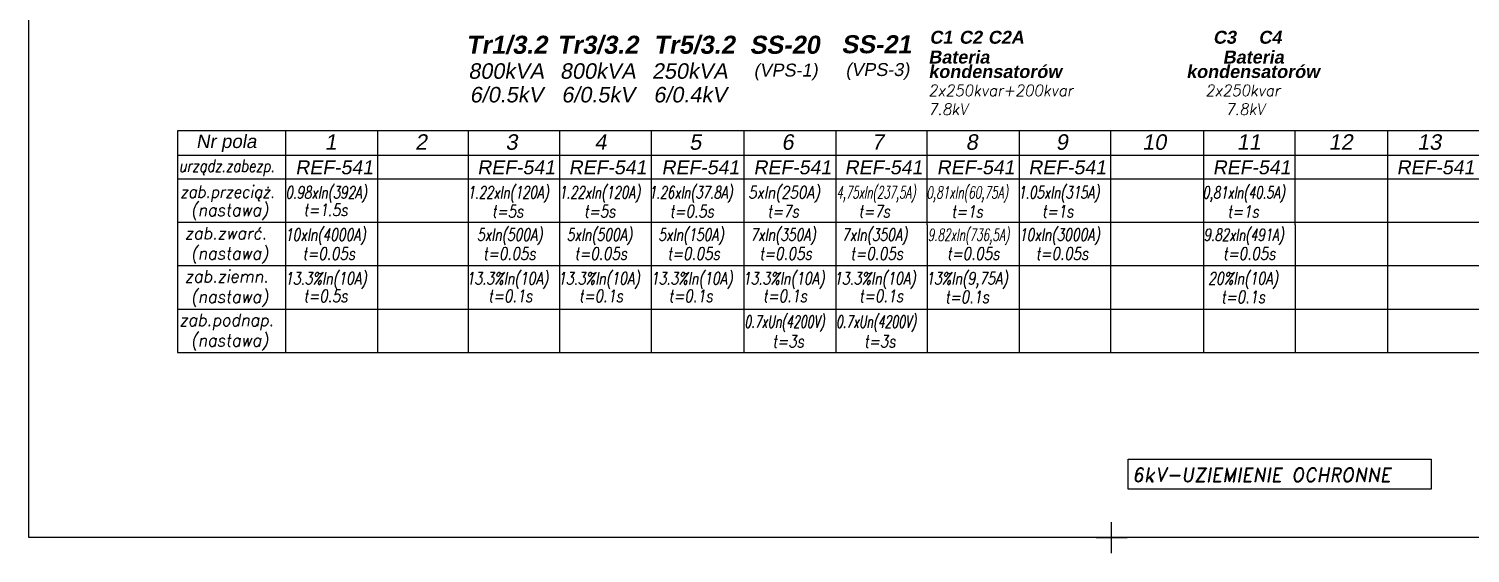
# Model space of a CAD drawing. Extents: x 0 to 420, y -3 to 298.
# Drawn here: x 0 to 279.5, y -3 to 98.6 of the extents above; entities that cross this region are included whole.
import ezdxf

# ---------------------------------------------------------------- set-up
doc = ezdxf.new("R2010")
doc.units = 0
doc.header["$MEASUREMENT"] = 0
doc.header["$PDMODE"] = 2
doc.header["$PDSIZE"] = 3
doc.layers.get('0').update_dxf_attribs({"linetype": 'CONTINUOUS'})
doc.styles.add('ROMAND', font='romand', dxfattribs={"width": 0.9, "oblique": 10, "height": 3.8})
doc.styles.add('ROMANS', font='romans', dxfattribs={"width": 0.8, "oblique": 10, "height": 3})
doc.styles.add('styl2', font='arial.ttf', dxfattribs={"oblique": 10, "height": 5})
doc.styles.add('styl3', font='arialbd.ttf', dxfattribs={"oblique": 10, "height": 5})

msp = doc.modelspace()

# ---------------------------------------------------------------- linework, layer by layer
at = {"color": 7}
for p, q in [((0, 0), (0, 295)), ((28.85, 78.82), (28.85, 35.9)), ((298.21, 78.82), (28.85, 78.82)), ((49.76, 78.82), (49.76, 60.59)), ((67.65, 78.82), (67.65, 60.59)), ((85.23, 78.82), (85.23, 60.59)), ((102.94, 78.82), (102.94, 60.59)), ((120.68, 78.82), (120.68, 60.59)), ((138.67, 78.82), (138.67, 60.59)), ((156.51, 78.82), (156.51, 60.79)), ((174.2, 60.59), (174.2, 78.82)), ((192.05, 78.82), (192.05, 60.59)), ((209.81, 78.82), (209.81, 35.9)), ((227.8, 78.82), (227.8, 60.59)), ((245.58, 60.59), (245.58, 78.82)), ((263.52, 78.82), (263.52, 60.59)), ((28.85, 74.1), (370.17, 74.1)), ((28.85, 69.56), (370.17, 69.56)), ((28.85, 61.14), (370.17, 61.14)), ((49.76, 60.59), (49.76, 35.9)), ((67.65, 60.59), (67.65, 35.9)), ((85.23, 60.59), (85.23, 35.9)), ((102.94, 60.59), (102.94, 35.9)), ((120.68, 60.59), (120.68, 35.9)), ((138.67, 60.59), (138.67, 35.9)), ((156.51, 60.79), (156.51, 35.9)), ((174.2, 60.59), (174.2, 35.9)), ((192.05, 60.59), (192.05, 35.9)), ((227.8, 60.59), (227.8, 35.9)), ((245.58, 60.59), (245.58, 35.9)), ((263.52, 60.59), (263.52, 35.9)), ((28.85, 52.74), (370.17, 52.74)), ((28.85, 44.3), (370.17, 44.3)), ((46.54, 44.3), (370.17, 44.3)), ((28.85, 35.9), (370.17, 35.9)), ((420, 0), (0, 0))]:
    msp.add_line(p, q, dxfattribs=at)
msp.add_lwpolyline([(213.21, 9.39), (213.21, 15.2), (271.97, 15.2), (271.97, 9.39)], close=True, dxfattribs=at)
msp.add_point((210, 0))

# ---------------------------------------------------------------- texts
at = {"color": 7, "oblique": 10}
for s, height, style, p in [('C1', 2.5, 'styl3', (174.67, 95.71)), ('C2', 2.5, 'styl3', (180.41, 95.71)), ('C2A', 2.5, 'styl3', (186.01, 95.71)), ('C3', 2.5, 'styl3', (229.67, 95.71)), ('C4', 2.5, 'styl3', (238.47, 95.71)), (' Tr1/3.2', 3.5, 'styl3', (83.41, 93.76)), (' Tr3/3.2', 3.5, 'styl3', (101.06, 93.76)), (' Tr5/3.2', 3.5, 'styl3', (119.78, 93.76)), ('Bateria', 2.5, 'styl3', (174.46, 91.87)), ('Bateria', 2.5, 'styl3', (231.55, 91.87)), ('800kVA', 3, 'styl2', (85.23, 88.92)), ('800kVA', 3, 'styl2', (103, 88.92)), ('250kVA', 3, 'styl2', (120.84, 88.92)), ('(VPS-1)', 2.5, 'styl2', (140.57, 89.35)), ('(VPS-3)', 2.5, 'styl2', (158.37, 89.45)), ('kondensatorów', 2.5, 'styl3', (174.46, 89.07)), ('kondensatorów', 2.5, 'styl3', (224.47, 89.07)), ('6/0.5kV', 3, 'styl2', (85.51, 84.34)), ('6/0.5kV', 3, 'styl2', (103.28, 84.34)), ('6/0.4kV', 3, 'styl2', (121.12, 84.34)), ('Nr pola', 2.6, 'styl2', (32.43, 75.5)), ('1', 3, 'styl2', (57.37, 75.16)), ('2', 3, 'styl2', (74.89, 75.16)), ('3', 3, 'styl2', (92.44, 75.16)), ('4', 3, 'styl2', (109.69, 75.16)), ('5', 3, 'styl2', (128.07, 75.16)), ('6', 3, 'styl2', (145.97, 75.16)), ('7', 3, 'styl2', (163.45, 75.16)), ('8', 3, 'styl2', (181.69, 75.16)), ('9', 3, 'styl2', (199.16, 75.16)), ('10', 3, 'styl2', (215.93, 75.16)), ('11', 3, 'styl2', (234.27, 75.16)), ('12', 3, 'styl2', (252.08, 75.16)), ('13', 3, 'styl2', (269.25, 75.16)), ('REF-541', 2.7, 'styl2', (51.68, 70.41)), ('REF-541', 2.7, 'styl2', (86.97, 70.41)), ('REF-541', 2.7, 'styl2', (104.7, 70.41)), ('REF-541', 2.7, 'styl2', (122.7, 70.41)), ('REF-541', 2.7, 'styl2', (140.54, 70.41)), ('REF-541', 2.7, 'styl2', (158.22, 70.41)), ('REF-541', 2.7, 'styl2', (176.08, 70.41)), ('REF-541', 2.7, 'styl2', (193.84, 70.41)), ('REF-541', 2.7, 'styl2', (229.61, 70.41)), ('REF-541', 2.7, 'styl2', (265.27, 70.41)), ('6kV-UZIEMIENIE OCHRONNE', 2.65, 'ROMAND', (213.95, 10.85))]:
    msp.add_text(s, height=height, dxfattribs=dict(at, style=style)).set_placement(p)
at = {"color": 6, "style": 'styl3', "oblique": 10}
for s, p in [('SS-20', (139.77, 93.76)), ('SS-21', (157.57, 93.86))]:
    msp.add_text(s, height=3.5, dxfattribs=at).set_placement(p)
at = {"color": 7, "style": 'ROMANS', "oblique": 10}
for s, height, width, p in [('2x250kvar+200kvar', 2.2, 0.95, (174.46, 85.56)), ('2x250kvar', 2.2, 0.95, (228.17, 85.56)), ('7.8kV', 2.2, 0.95, (174.46, 81.92)), ('7.8kV', 2.2, 0.95, (232.09, 81.92)), ('urządz.zabezp.', 2.385, 0.78, (29.09, 70.87)), ('zab.przeciąż.', 2.385, 0.88, (29.34, 65.84)), ('0.98xIn(392A)', 2.385, 0.7, (49.8, 65.71)), ('1.22xIn(120A)', 2.385, 0.7, (85.09, 65.71)), ('1.22xIn(120A)', 2.385, 0.7, (102.83, 65.71)), ('1.26xIn(37.8A)', 2.385, 0.69, (120.26, 65.71)), ('5xIn(250A)', 2.385, 0.8, (139.52, 65.71)), ('4,75xIn(237,5A)', 2.385, 0.6, (156.65, 65.71)), ('0,81xIn(60,75A)', 2.35, 0.63, (174.07, 65.71)), ('1.05xIn(315A)', 2.385, 0.7, (191.88, 65.71)), ('0,81xIn(40.5A)', 2.35, 0.69, (227.61, 65.71)), ('(nastawa)', 2.385, 0.95, (31.4, 62.32)), ('t=1.5s', 2.385, 0.8, (53.25, 62.33)), ('t=5s', 2.385, 0.8, (89.78, 62.06)), ('t=5s', 2.385, 0.8, (107.63, 62.06)), ('t=0.5s', 2.385, 0.8, (124.27, 62.06)), ('t=7s', 2.385, 0.8, (143.21, 62.06)), ('t=7s', 2.385, 0.8, (160.89, 62.06)), ('t=1s', 2.385, 0.8, (178.89, 62.01)), ('t=1s', 2.385, 0.8, (196.46, 62.06)), ('t=1s', 2.385, 0.8, (232.42, 62.01)), ('zab.zwarć.', 2.385, 0.95, (30.24, 57.81)), ('10xIn(4000A)', 2.385, 0.73, (49.67, 57.51)), ('5xIn(500A)', 2.385, 0.73, (86.93, 57.51)), ('5xIn(500A)', 2.385, 0.73, (104.33, 57.51)), ('5xIn(150A)', 2.385, 0.73, (122.09, 57.51)), ('7xIn(350A)', 2.385, 0.73, (139.93, 57.51)), ('7xIn(350A)', 2.385, 0.73, (157.7, 57.51)), ('9.82xIn(736,5A)', 2.35, 0.63, (174.33, 57.51)), ('10xIn(3000A)', 2.385, 0.73, (192.03, 57.51)), ('9.82xIn(491A)', 2.35, 0.7, (227.86, 57.51)), ('(nastawa)', 2.385, 0.95, (31.4, 53.9)), ('t=0.05s', 2.385, 0.8, (53.06, 53.86)), ('t=0.05s', 2.385, 0.8, (88.08, 53.86)), ('t=0.05s', 2.385, 0.8, (105.81, 53.86)), ('t=0.05s', 2.385, 0.8, (123.8, 53.86)), ('t=0.05s', 2.385, 0.8, (141.64, 53.86)), ('t=0.05s', 2.385, 0.8, (159.33, 53.86)), ('t=0.05s', 2.385, 0.8, (178.03, 53.86)), ('t=0.05s', 2.385, 0.8, (195.26, 53.86)), ('t=0.05s', 2.385, 0.8, (231.56, 53.86)), ('zab.ziemn.', 2.385, 0.95, (30.24, 49.47)), ('13.3%In(10A)', 2.385, 0.75, (49.66, 49.04)), ('13.3%In(10A)', 2.385, 0.75, (84.88, 49.04)), ('13.3%In(10A)', 2.385, 0.75, (102.62, 49.04)), ('13.3%In(10A)', 2.385, 0.75, (120.61, 49.04)), ('13.3%In(10A)', 2.385, 0.75, (138.45, 49.04)), ('13.3%In(10A)', 2.385, 0.75, (156.14, 49.04)), ('13%In(9,75A)', 2.385, 0.75, (174, 49.04)), ('20%In(10A)', 2.385, 0.75, (228.71, 49.04)), ('(nastawa)', 2.385, 0.95, (31.4, 45.5)), ('t=0.5s', 2.385, 0.8, (53.25, 45.66)), ('t=0.1s', 2.385, 0.8, (89.07, 45.66)), ('t=0.1s', 2.385, 0.8, (106.65, 45.66)), ('t=0.1s', 2.385, 0.8, (124.05, 45.66)), ('t=0.1s', 2.385, 0.8, (142.34, 45.66)), ('t=0.1s', 2.385, 0.8, (161, 45.66)), ('t=0.1s', 2.385, 0.8, (177.65, 45.46)), ('t=0.1s', 2.385, 0.8, (231.18, 45.46)), ('zab.podnap.', 2.385, 0.95, (29.17, 41)), ('0.7xUn(4200V)', 2.385, 0.65, (138.78, 40.68)), ('0.7xUn(4200V)', 2.385, 0.65, (156.54, 40.68)), ('(nastawa)', 2.385, 0.95, (31.4, 37.06)), ('t=3s', 2.385, 0.8, (144.18, 36.85)), ('t=3s', 2.385, 0.8, (161.94, 36.85))]:
    msp.add_text(s, height=height, dxfattribs=dict(at, width=width)).set_placement(p)

doc.saveas('drawing.dxf')
